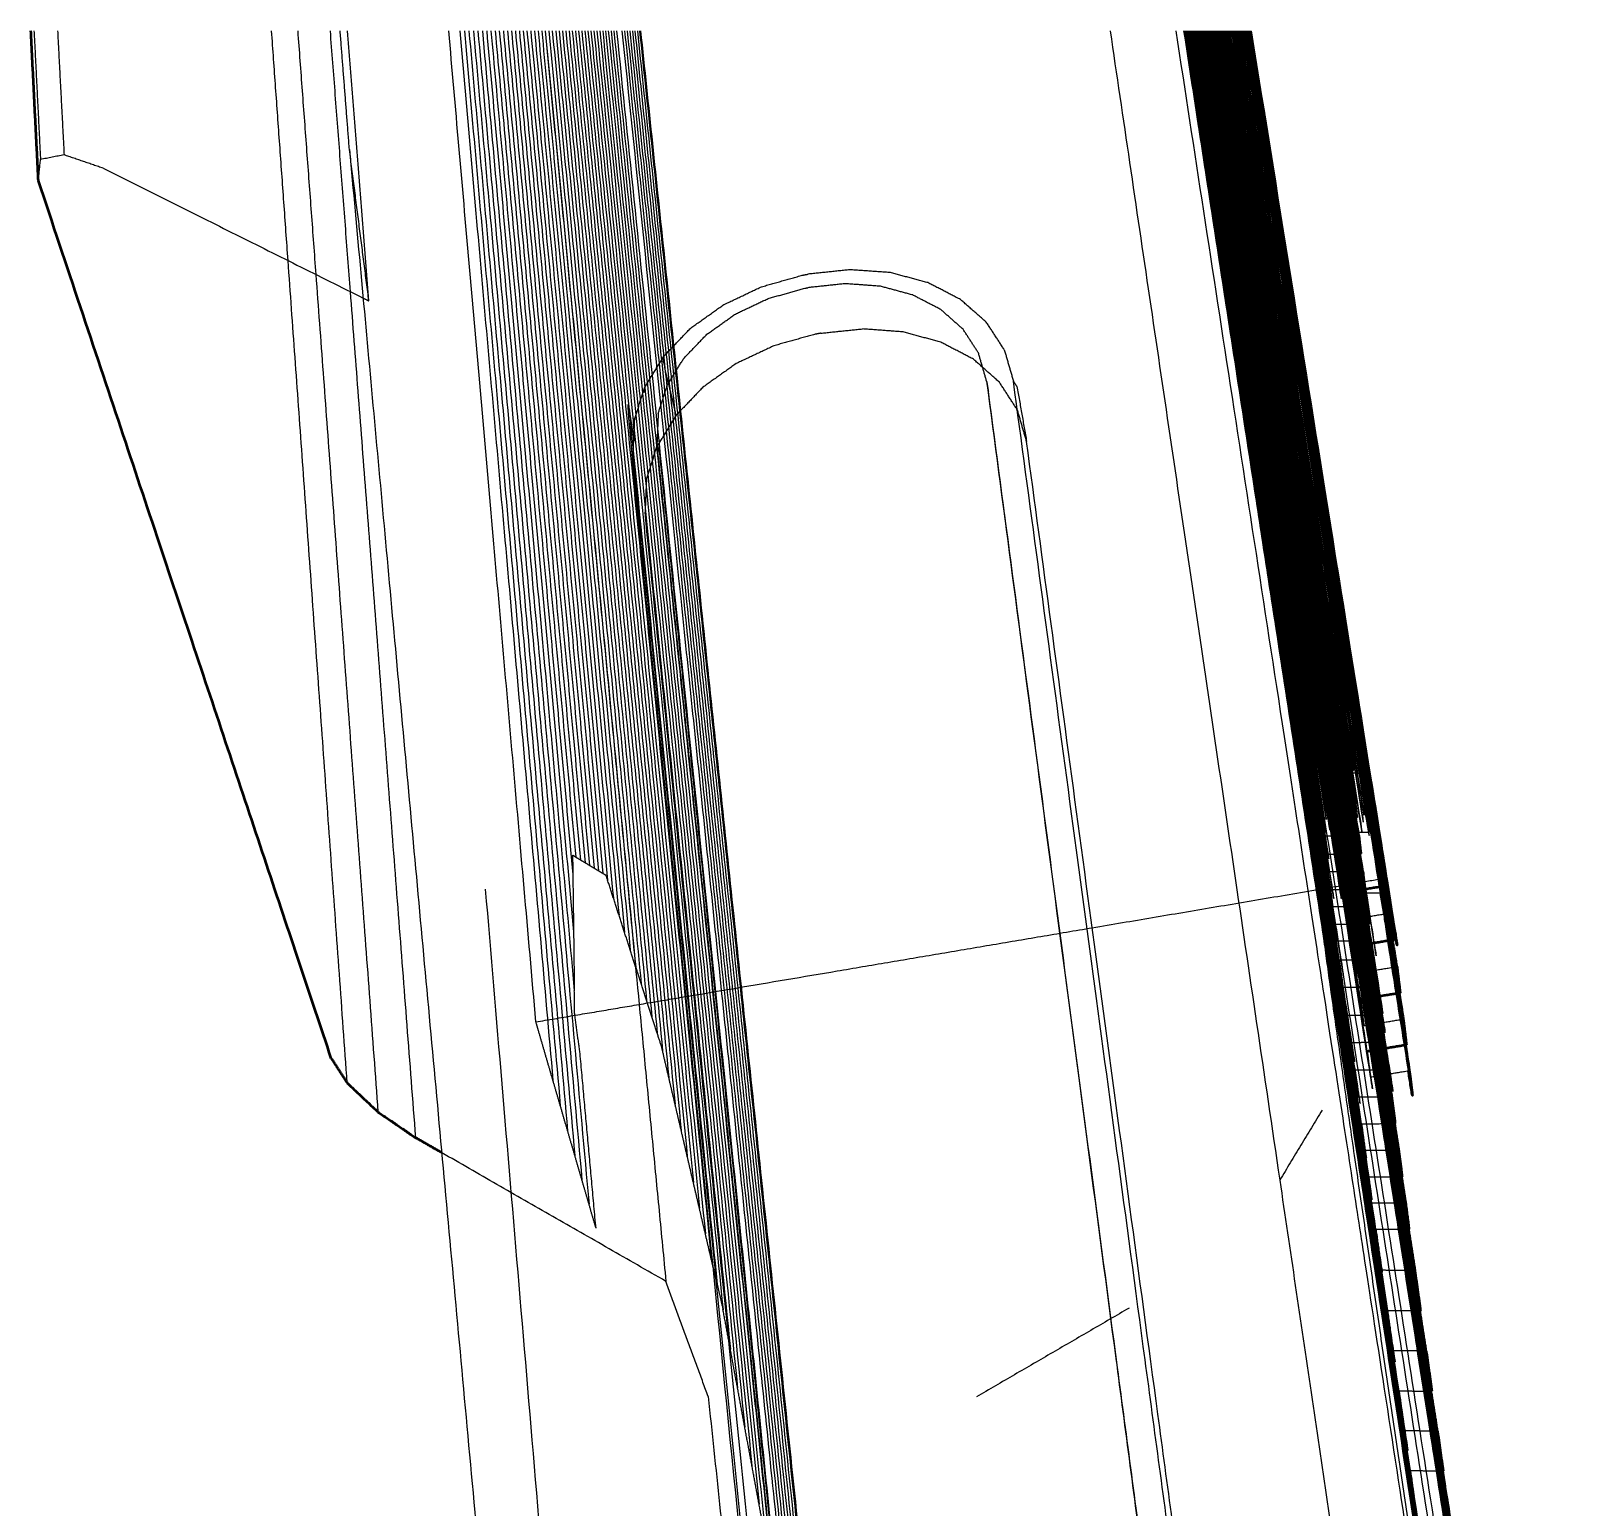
# Model space of a CAD drawing. Header units: centimetres. Extents: x 0 to 39.7, y 0 to 97.2.
# Drawn here: x 34.475 to 37.578, y 94.264 to 97.225 of the extents above; entities that cross this region are included whole.
import ezdxf

# ---------------------------------------------------------------- set-up
doc = ezdxf.new("R2010")
doc.units = ezdxf.units.CM
doc.layers.add('Make2D$Oculto$Curvas', color=7, linetype='Continuous', true_color=0x8c8c8c)
doc.layers.add('Make2D$Visible$Curvas', color=7, linetype='Continuous')
doc.layers.add('Make2D$Visible$CurvasDeSiluetaDeEscena', color=7, linetype='Continuous', lineweight=50)

msp = doc.modelspace()

# ---------------------------------------------------------------- linework, layer by layer
at = {"layer": 'Make2D$Oculto$Curvas', "color": 7, "lineweight": -3}
for points, weights in [([(34.9909, 96.7644), (34.9578, 97.2252)], [57.326719604, 58.5146514254]), ([(35.0102, 97.2252), (35.0465, 96.7367)], [58.6775045977, 57.416157739]), ([(35.0751, 97.2252), (35.1154, 96.7023)], [58.6685739182, 57.3205768681]), ([(35.1531, 96.6835), (35.1104, 97.2252)], [43.5397625508, 44.6005176645]), ([(35.4882, 95.2372), (35.3134, 97.2252)], [38.9752116216, 42.4598365437]), ([(35.3353, 97.2252), (35.5224, 95.1197)], [43.1634758449, 39.4298192079]), ([(35.3446, 97.2252), (35.5372, 95.069)], [43.4719907923, 39.6291446631]), ([(35.3538, 97.2252), (35.5518, 95.0188)], [43.7805049619, 39.8284694995]), ([(35.3629, 97.2252), (35.5663, 94.9692)], [44.0890190713, 40.027794336]), ([(35.3718, 97.2252), (35.5806, 94.92)], [44.3975337242, 40.2271194818]), ([(35.3807, 97.2252), (35.5948, 94.8713)], [44.7060477681, 40.4264443182]), ([(35.3894, 97.2252), (35.5653, 95.2995)], [45.0145624886, 41.4268514195]), ([(35.398, 97.2252), (35.5638, 95.4176)], [45.3230766227, 41.9156267168]), ([(35.4064, 97.2252), (35.5623, 95.5329)], [45.6315912358, 42.4044023233]), ([(35.4148, 97.2252), (35.5681, 95.5677)], [45.9401062644, 42.7531796308]), ([(35.423, 97.2252), (35.5775, 95.562)], [46.2486204319, 43.0300615982]), ([(35.4312, 97.2252), (35.5868, 95.5564)], [46.5571345481, 43.3069435657]), ([(35.4392, 97.2252), (35.5959, 95.5509)], [46.8656485584, 43.5838255331]), ([(35.4471, 97.2252), (35.6049, 95.5454)], [47.1741626735, 43.8607104808]), ([(35.455, 97.2252), (35.6139, 95.54)], [47.4826768966, 44.1375924482]), ([(35.4627, 97.2252), (35.6227, 95.5347)], [47.7911911217, 44.4144773959]), ([(35.4703, 97.2252), (35.6321, 95.5216)], [48.0997060846, 44.6767956683]), ([(35.4778, 97.2252), (35.6436, 95.4862)], [48.4082201953, 44.8969015482]), ([(35.4853, 97.2252), (35.655, 95.4511)], [48.7167343061, 45.1170074281]), ([(35.4926, 97.2252), (35.6662, 95.4163)], [49.0252482975, 45.337113308]), ([(35.4999, 97.2252), (35.6774, 95.3819)], [49.3337625276, 45.5572191879]), ([(35.5067, 97.2252), (35.6954, 95.2723)], [58.0304245522, 53.3452800292]), ([(35.507, 97.2252), (35.6884, 95.3478)], [49.6422766384, 45.777328048]), ([(35.5141, 97.2252), (35.6994, 95.3141)], [49.9507907492, 45.9974339279]), ([(35.5211, 97.2252), (35.7102, 95.2807)], [50.2593058175, 46.2175404264]), ([(35.528, 97.2252), (35.7209, 95.2475)], [50.5678199283, 46.4376463063]), ([(35.5348, 97.2252), (35.7316, 95.2147)], [50.8763340391, 46.6577521862]), ([(35.5415, 97.2252), (35.7424, 95.1792)], [51.1848481491, 46.8719423381]), ([(35.5482, 97.2252), (35.7549, 95.1255)], [51.493362112, 47.0504861311]), ([(35.5547, 97.2252), (35.7674, 95.0723)], [51.8018762145, 47.2290299241]), ([(35.5612, 97.2252), (35.7798, 95.0194)], [52.1103898158, 47.4075730985]), ([(35.5676, 97.2252), (35.792, 94.967)], [52.4189055333, 47.5861181288]), ([(35.574, 97.2252), (35.8042, 94.9149)], [52.72741964, 47.7646619218]), ([(35.5802, 97.2252), (35.8163, 94.8632)], [53.0359337467, 47.9432057148]), ([(35.5864, 97.2252), (35.8283, 94.8119)], [53.3444478533, 48.1217495079]), ([(35.5926, 97.2252), (35.8402, 94.761)], [53.6529617867, 48.3002933009]), ([(35.5986, 97.2252), (35.852, 94.7105)], [53.9614758892, 48.4788370939]), ([(35.6046, 97.2252), (35.8638, 94.6595)], [54.2699893973, 48.6557918133]), ([(35.6105, 97.2252), (35.8784, 94.5808)], [54.578503505, 48.7775595188]), ([(35.6164, 97.2252), (35.8929, 94.5024)], [54.8870191403, 48.8993284616]), ([(35.6222, 97.2252), (35.9073, 94.4245)], [55.1955332357, 49.0210931868]), ([(35.6279, 97.2252), (35.9217, 94.3469)], [55.5040473311, 49.1428608923]), ([(35.6335, 97.2252), (35.9359, 94.2698)], [55.8125614265, 49.2646256175]), ([(35.6391, 97.2252), (35.9502, 94.193)], [56.1210755219, 49.386393323]), ([(35.6447, 97.2252), (35.9643, 94.1166)], [56.4295900643, 49.5081610284]), ([(35.6501, 97.2252), (35.9854, 93.9726)], [56.7381036999, 49.4977412705]), ([(35.6609, 97.2252), (36.0362, 93.6013)], [57.3551323601, 49.3174959824]), ([(35.6662, 97.2252), (36.0855, 93.1854)], [57.6636464388, 48.7980911612]), ([(35.6715, 97.2252), (36.0951, 93.1523)], [57.972161905, 48.997417235]), ([(35.6766, 97.2252), (36.1047, 93.1195)], [58.2806746588, 49.1967408341]), ([(35.6818, 97.2252), (36.1142, 93.0869)], [58.5891901062, 49.3960669079]), ([(35.6869, 97.2252), (36.1236, 93.0546)], [58.8977028785, 49.595390507]), ([(35.6919, 97.2252), (36.1329, 93.0225)], [59.2062183067, 49.7947165808]), ([(36.1422, 92.9907), (35.6969, 97.2252)], [49.9940414172, 59.5147324066]), ([(36.146, 92.9775), (35.6989, 97.2252)], [50.0773146075, 59.6436235031]), ([(36.6406, 97.2252), (36.9809, 94.9197)], [59.8063423326, 54.1879548177]), ([(36.7881, 97.2252), (37.4156, 93.1569)], [57.9293183894, 48.9697350927]), ([(37.4114, 93.1901), (36.7888, 97.2252)], [48.7704090189, 57.6208023359]), ([(36.7896, 97.2252), (37.4071, 93.2235)], [57.3122881978, 48.5710841825]), ([(37.4028, 93.2572), (36.7903, 97.2252)], [48.371759346, 57.0037740598]), ([(36.7911, 97.2252), (37.3984, 93.2912)], [56.695259922, 48.1724345096]), ([(37.394, 93.3254), (36.7919, 97.2252)], [47.9731109104, 56.3867471754]), ([(37.3896, 93.36), (36.7926, 97.2252)], [47.773786074, 56.078233047]), ([(36.7942, 97.2252), (37.3054, 93.9168)], [55.461202835, 48.2780302251]), ([(36.795, 97.2252), (37.2766, 94.1089)], [55.1526891275, 48.3731924138]), ([(37.2432, 94.3373), (36.7966, 97.2252)], [48.2668422878, 54.5356608275]), ([(37.2204, 94.497), (36.7983, 97.2252)], [48.0260099325, 53.9186325409]), ([(36.8, 97.2252), (37.1973, 94.6583)], [53.3016023391, 47.7851763398]), ([(37.174, 94.8212), (36.8017, 97.2252)], [47.5443410042, 52.6845740529]), ([(36.8035, 97.2252), (37.1596, 94.9267)], [52.0675465805, 47.1895935061]), ([(37.1452, 95.033), (36.8053, 97.2252)], [46.8332301125, 51.4505183166]), ([(36.8063, 97.2252), (37.1379, 95.0867)], [51.1420040398, 46.6550469255]), ([(37.1305, 95.1409), (36.8072, 97.2252)], [46.4768631199, 50.8334890951]), ([(37.1156, 95.2504), (36.8091, 97.2251)], [46.1205027065, 50.2163378023]), ([(37.1004, 95.3617), (36.8111, 97.2252)], [45.7641393129, 49.5994325673]), ([(36.8121, 97.2252), (37.0957, 95.3989)], [49.2909184387, 45.549686902]), ([(36.8131, 97.2252), (37.0915, 95.4332)], [48.9824043109, 45.329220416]), ([(36.8151, 97.2252), (37.0829, 95.5028)], [48.3653759431, 44.8882844639]), ([(36.8162, 97.2252), (37.0786, 95.5381)], [48.0568609698, 44.6678173592]), ([(36.8173, 97.2252), (37.0741, 95.5738)], [47.748346842, 44.447347893]), ([(37.0652, 95.6462), (36.8194, 97.2252)], [44.0064119408, 47.1313185864]), ([(37.0561, 95.7201), (36.8217, 97.2252)], [43.5654759887, 46.5142903307]), ([(36.8251, 97.2252), (37.0557, 95.7462)], [45.5887470043, 42.7455910262]), ([(36.8263, 97.2252), (37.056, 95.7524)], [45.2802320148, 42.4673613827]), ([(37.0566, 95.765), (36.8287, 97.2252)], [41.9108943922, 44.6632037682]), ([(36.8338, 97.2252), (37.1018, 95.5103)], [43.429147234, 40.3194990466]), ([(37.1032, 95.5105), (36.8351, 97.2252)], [40.0334622809, 43.120632684]), ([(37.1046, 95.5107), (36.8364, 97.2252)], [39.7474258997, 42.8121185555]), ([(36.8377, 97.2252), (37.106, 95.511)], [42.5036035244, 39.4613886373]), ([(37.1074, 95.5112), (36.8391, 97.2252)], [39.1753522549, 42.1950893948]), ([(36.8405, 97.2251), (37.1088, 95.5115)], [41.8863906678, 38.8893797002]), ([(37.1103, 95.5117), (36.8419, 97.2252)], [38.6032790458, 41.5780606566]), ([(37.1706, 95.128), (36.8421, 97.2252)], [52.9840624646, 57.9814236388]), ([(37.4735, 93.1982), (36.8425, 97.2252)], [48.98174437, 57.8525329781]), ([(36.8433, 97.2252), (37.1118, 95.512)], [41.2695464781, 38.3172426614]), ([(36.8435, 97.2252), (37.4694, 93.2317)], [57.5440169246, 48.782724977]), ([(37.4601, 93.2994), (36.8445, 97.2252)], [48.6466689446, 57.2355027865]), ([(36.8448, 97.2251), (37.1133, 95.5122)], [40.9609334798, 38.0312053928]), ([(36.8456, 97.2252), (37.3111, 94.2571)], [56.9269886485, 50.2231233573]), ([(37.4517, 93.3682), (36.8466, 97.2252)], [48.2492456927, 56.6184745107]), ([(37.4529, 93.3685), (36.8477, 97.2252)], [47.9867848971, 56.3099617659]), ([(36.8488, 97.2252), (37.3987, 93.7222)], [56.0014476375, 48.379793873]), ([(37.3696, 93.9153), (36.8499, 97.2252)], [48.4769788876, 55.6929315677]), ([(36.851, 97.2252), (37.3407, 94.1077)], [55.3844174263, 48.574146617]), ([(37.3185, 94.257), (36.8521, 97.2252)], [48.5898069986, 55.0759037181]), ([(37.2311, 94.8211), (36.8532, 97.2252)], [49.4236782873, 54.7673895614]), ([(37.296, 94.4161), (36.8544, 97.2252)], [48.3506958372, 54.4588754182]), ([(37.2337, 94.821), (36.8555, 97.2252)], [48.8667891553, 54.1503612749]), ([(37.2734, 94.5769), (36.8567, 97.2252)], [48.1116269853, 53.8418471316]), ([(37.262, 94.6578), (36.8579, 97.2252)], [47.9921354752, 53.5333329883]), ([(37.2126, 94.9797), (36.8591, 97.2252)], [48.3428822784, 53.2248169298]), ([(36.8603, 97.2252), (37.2223, 94.9267)], [52.9163043588, 47.9587613361]), ([(36.8615, 97.2252), (37.232, 94.8741)], [52.6077886437, 47.5771203859]), ([(36.8628, 97.2252), (37.1684, 95.2863)], [52.2992753036, 48.1046070213]), ([(37.2011, 95.0869), (36.864, 97.2252)], [47.4296999699, 51.9907611716]), ([(36.8653, 97.2252), (37.211, 95.0331)], [51.6822470397, 47.0443847046]), ([(36.8666, 97.2252), (37.2039, 95.0869)], [51.3737329077, 46.8668183586]), ([(36.8679, 97.2252), (37.1968, 95.1411)], [51.0652186313, 46.6892597269]), ([(37.139, 95.5166), (36.8692, 97.2252)], [47.1348956149, 50.7567036862]), ([(36.8705, 97.2252), (37.1911, 95.1958)], [50.4481895543, 46.2290135407]), ([(36.8732, 97.2252), (37.1766, 95.3064)], [49.8311612904, 45.8726531273]), ([(36.8774, 97.2252), (37.1609, 95.4339)], [48.9056189021, 45.2595480633]), ([(36.8789, 97.2252), (37.157, 95.4686)], [48.5971047742, 45.0390845575]), ([(37.149, 95.539), (36.8818, 97.2252)], [44.5981479867, 47.980075561]), ([(36.8833, 97.2252), (37.1449, 95.5748)], [47.6715614332, 44.3776785205]), ([(37.1408, 95.6109), (36.8848, 97.2252)], [44.1572090543, 47.3630473054]), ([(36.8863, 97.2252), (37.1367, 95.6473)], [47.0545331776, 43.9367425683]), ([(36.8879, 97.2252), (37.1325, 95.6842)], [46.7460190498, 43.7162760823]), ([(36.8895, 97.2252), (37.1283, 95.7214)], [46.437504922, 43.4958066161]), ([(36.8927, 97.2252), (37.1285, 95.7414)], [45.8204766754, 42.9541572577]), ([(36.8943, 97.2252), (37.1293, 95.7475)], [45.5119615955, 42.6759246339]), ([(36.8976, 97.2252), (37.1309, 95.76)], [44.8949324825, 42.1194570248]), ([(37.1325, 95.7727), (36.9011, 97.2252)], [41.5629933239, 44.277904671]), ([(36.9046, 97.2252), (37.1609, 95.618)], [43.6608759291, 40.7177997557]), ([(36.9064, 97.2252), (37.1823, 95.4958)], [43.3523618252, 40.2239849139]), ([(36.9082, 97.2252), (37.1996, 95.4001)], [43.0438472736, 39.7787837229]), ([(36.9101, 97.2252), (37.2268, 95.2424)], [42.735333145, 39.2366071376]), ([(36.912, 97.2252), (37.2204, 95.2949)], [42.4268181135, 39.0378884445]), ([(37.2141, 95.3479), (36.9139, 97.2252)], [38.8391796608, 42.1183039839]), ([(37.2076, 95.4014), (36.9158, 97.2252)], [38.6404794034, 41.8097894266]), ([(37.2011, 95.4555), (36.9178, 97.2252)], [38.4417888852, 41.5012752457]), ([(37.1944, 95.5102), (36.9198, 97.2252)], [38.2431081477, 41.1927610677]), ([(35.1531, 96.6835), (35.114, 96.9873)], [43.5397625508, 42.2318377128]), ([(35.1415, 96.6893), (35.1531, 96.6835)], [43.5629816847, 43.5397625508]), ([(36.0598, 96.6188), (36.1435, 96.6274)], [38.8310614913, 38.7661123116]), ([(36.2251, 96.6214), (36.1435, 96.6274)], [38.6802133861, 38.7661123116]), ([(36.3005, 96.6008), (36.2251, 96.6214)], [38.577671341, 38.6802133861]), ([(35.9658, 96.5936), (35.8898, 96.5577)], [38.8796249233, 38.8941149508]), ([(36.0476, 96.6164), (35.9658, 96.5936)], [38.8388870153, 38.8796249233]), ([(36.0598, 96.6188), (36.0476, 96.6164)], [38.8310614913, 38.8388870153]), ([(36.3661, 96.5667), (36.3005, 96.6008)], [38.4636258338, 38.577671341]), ([(35.744, 96.563), (35.7454, 96.5732)], [38.4758535079, 38.4298379979]), ([(35.7544, 96.5187), (35.744, 96.563)], [38.6245392373, 38.4758535079]), ([(35.8898, 96.5577), (35.8234, 96.5105)], [38.8941149508, 38.8816265375]), ([(36.4183, 96.5205), (36.3661, 96.5667)], [38.3437976339, 38.4636258338]), ([(35.7051, 96.5), (35.707, 96.5109)], [38.4126130235, 38.367450162]), ([(35.7696, 96.4542), (35.7544, 96.5186)], [38.8427869839, 38.6247097316]), ([(35.8234, 96.5105), (35.7696, 96.4542)], [38.8816265375, 38.8427869839]), ([(36.3926, 96.5228), (36.3963, 96.5021)], [37.6961911647, 37.7641503781]), ([(36.3926, 96.5228), (36.8299, 93.2163)], [37.6961911647, 32.9469702347]), ([(36.8333, 93.1995), (36.3963, 96.5021)], [33.0149294481, 37.7641503781]), ([(36.4546, 96.4646), (36.4183, 96.5205)], [38.2241953158, 38.3437976339]), ([(36.4729, 96.4015), (36.4546, 96.4646)], [38.1108155598, 38.2241953158]), ([(35.7696, 96.4542), (35.7311, 96.3916)], [38.8427869839, 38.7795464995]), ([(35.71, 96.3256), (35.7311, 96.3916)], [38.6950696131, 38.7795464995]), ([(36.9171, 93.1125), (36.4729, 96.4015)], [33.3535420872, 38.1108155598]), ([(35.71, 96.3256), (35.7072, 96.2595)], [38.6950696131, 38.5935967334]), ([(36.0374, 92.9974), (35.7072, 96.2595)], [33.8363232609, 38.5935967334]), ([(37.0651, 95.6083), (37.0146, 95.9273), (36.9821, 96.1181), (36.97, 96.169), (36.9779, 96.0857), (37.0035, 95.8864), (37.0427, 95.5935), (37.0808, 95.3167), (37.1292, 94.9771), (37.1837, 94.6032), (37.2401, 94.2238)], [40.5169790777, 41.3066655055, 42.3479714817, 43.5389626416, 44.7630572547, 45.9004312504, 47.1748154478, 48.114136235, 48.763454545, 49.0592115405, 48.9724585348]), ([(37.056, 95.7524), (37.0557, 95.7462)], [42.4673613827, 42.7455910262]), ([(37.056, 95.7524), (37.1301, 95.7537)], [42.4673613827, 42.3976890299]), ([(37.1309, 95.76), (37.0563, 95.7586)], [42.1194570248, 42.1891263973]), ([(37.0566, 95.765), (37.1317, 95.7663)], [41.9108943922, 41.8412250197]), ([(37.1325, 95.7727), (37.0569, 95.7714)], [41.5629933239, 41.6326626964]), ([(37.1277, 95.7354), (37.0551, 95.7341)], [43.2323892628, 43.3020586353]), ([(37.0554, 95.7401), (37.1285, 95.7414)], [43.0238266302, 42.9541572577]), ([(37.1293, 95.7475), (37.0557, 95.7462)], [42.6759246339, 42.7455910262]), ([(37.0561, 95.7201), (37.1283, 95.7214)], [43.5654759887, 43.4958066161]), ([(37.0638, 95.7359), (37.14, 95.7372)], [41.2812812992, 41.2116119267]), ([(37.1293, 95.7475), (37.1285, 95.7414)], [42.6759246339, 42.9541572577]), ([(37.1325, 95.6842), (37.0607, 95.683)], [43.7162760823, 43.7859454549]), ([(37.1325, 95.6842), (37.1367, 95.6473)], [43.7162760823, 43.9367425683]), ([(37.0652, 95.6462), (37.1367, 95.6473)], [44.0064119408, 43.9367425683]), ([(37.0651, 95.6083), (37.4455, 93.1608)], [40.5169790777, 36.7464813436]), ([(37.1408, 95.6109), (37.0697, 95.6098)], [44.1572090543, 44.226881407]), ([(37.0838, 95.6169), (37.1609, 95.618)], [40.7874691283, 40.7177997557]), ([(37.1408, 95.6109), (37.1449, 95.5748)], [44.1572090543, 44.3776785205]), ([(35.5618, 95.5715), (35.5623, 95.5329)], [42.570244594, 42.4044023233]), ([(35.5681, 95.5677), (35.5618, 95.5715)], [42.7531796308, 42.570244594]), ([(35.5775, 95.562), (35.5681, 95.5677)], [43.0300615982, 42.7531796308]), ([(37.0741, 95.5738), (37.1449, 95.5748)], [44.447347893, 44.3776785205]), ([(37.0741, 95.5738), (37.0786, 95.5381)], [44.447347893, 44.6678173592]), ([(35.5868, 95.5564), (35.5775, 95.562)], [43.3069435657, 43.0300615982]), ([(35.5959, 95.5509), (35.5868, 95.5564)], [43.5838255331, 43.3069435657]), ([(35.6049, 95.5454), (35.5959, 95.5509)], [43.8607104808, 43.5838255331]), ([(35.6139, 95.54), (35.6049, 95.5454)], [44.1375924482, 43.8607104808]), ([(35.6227, 95.5347), (35.6139, 95.54)], [44.4144773959, 44.1375924482]), ([(35.6292, 95.5308), (35.6227, 95.5347)], [44.6203314779, 44.4144773959]), ([(37.149, 95.539), (37.0786, 95.5381)], [44.5981479867, 44.6678173592]), ([(35.686, 91.9766), (35.3873, 95.5035)], [36.5658134104, 41.9488862688]), ([(35.5623, 95.5329), (35.5638, 95.4176)], [42.4044023233, 41.9156267168]), ([(35.6321, 95.5216), (35.6292, 95.5308)], [44.6767956683, 44.6203314779]), ([(35.6436, 95.4862), (35.6321, 95.5216)], [44.8969015482, 44.6767956683]), ([(36.6046, 95.4261), (37.0916, 95.5085)], [38.2658778616, 37.9644783604]), ([(37.0829, 95.5028), (37.0925, 95.5029)], [44.8882844639, 44.8787226293]), ([(37.1044, 95.5031), (37.153, 95.5036)], [44.866919325, 44.8186150913]), ([(35.655, 95.4511), (35.6436, 95.4862)], [45.1170074281, 44.8969015482]), ([(37.1823, 95.4958), (37.1056, 95.4949)], [40.2239849139, 40.2923829815]), ([(35.6662, 95.4163), (35.655, 95.4511)], [45.337113308, 45.1170074281]), ([(37.098, 95.4679), (37.0872, 95.4678)], [45.0979864241, 45.1087509498]), ([(37.157, 95.4686), (37.1099, 95.4681)], [45.0390845575, 45.0861157708]), ([(37.157, 95.4686), (37.1609, 95.4339)], [45.0390845575, 45.2595480633]), ([(35.5638, 95.4176), (35.5653, 95.2995)], [41.9156267168, 41.4268514195]), ([(35.6774, 95.3819), (35.6662, 95.4163)], [45.5572191879, 45.337113308]), ([(35.7893, 95.2881), (36.6046, 95.4261)], [38.7813397582, 38.2659283701]), ([(37.0915, 95.4332), (37.1034, 95.4333)], [45.329220416, 45.3172282874]), ([(37.0915, 95.4332), (37.0957, 95.3989)], [45.329220416, 45.549686902]), ([(37.1152, 95.4334), (37.1609, 95.4339)], [45.3053717661, 45.2595480633]), ([(35.6884, 95.3478), (35.6774, 95.3819)], [45.777328048, 45.5572191879]), ([(37.1088, 95.399), (37.0957, 95.3989)], [45.5365272726, 45.549686902]), ([(37.1648, 95.3995), (37.1206, 95.3991)], [45.4800175295, 45.5246038058]), ([(37.2331, 95.1905), (37.1996, 95.4001)], [39.4353334029, 39.7787837229]), ([(35.6994, 95.3141), (35.6884, 95.3478)], [45.9974339279, 45.777328048]), ([(37.1004, 95.3617), (37.1146, 95.3618)], [45.7641393129, 45.7498092673]), ([(37.1265, 95.362), (37.1692, 95.3623)], [45.7377349627, 45.6944699403]), ([(35.4882, 95.2372), (35.7893, 95.2881)], [38.9752116216, 38.7813441979]), ([(35.5658, 95.255), (35.5653, 95.2995)], [41.245618608, 41.4268514195]), ([(35.7102, 95.2807), (35.6994, 95.3141)], [46.2175404264, 45.9974339279]), ([(37.1232, 95.306), (37.108, 95.3059)], [45.926843046, 45.9423224998]), ([(37.1766, 95.3064), (37.1351, 95.3061)], [45.8726531273, 45.9147452333]), ([(37.1684, 95.2863), (37.225, 94.9267)], [48.1046070213, 47.3995362469]), ([(35.5768, 95.1737), (35.5658, 95.255)], [41.2121984101, 41.245618608]), ([(35.6954, 95.2722), (35.7491, 94.7167)], [53.3450170915, 52.1474351505]), ([(35.7209, 95.2475), (35.7102, 95.2807)], [46.4376463063, 46.2175404264]), ([(35.4925, 95.2226), (35.4882, 95.2372)], [39.0311692257, 38.9752116216]), ([(35.7316, 95.2147), (35.7209, 95.2475)], [46.6577521862, 46.4376463063]), ([(37.1156, 95.2504), (37.1319, 95.2505)], [46.1205027065, 46.1038662786]), ([(37.1438, 95.2506), (37.1838, 95.2509)], [46.0916651827, 46.050833334]), ([(35.5075, 95.1709), (35.4925, 95.2226)], [39.2304946808, 39.0311692257]), ([(35.7406, 95.1868), (35.7316, 95.2147)], [46.8465425203, 46.6577521862]), ([(37.1405, 95.1955), (37.1231, 95.1954)], [46.2807961343, 46.2986829132]), ([(37.1911, 95.1958), (37.1525, 95.1956)], [46.2290135407, 46.268531691]), ([(35.5224, 95.1197), (35.5075, 95.1709)], [39.4298192079, 39.2304946808]), ([(35.6088, 94.8231), (35.5768, 95.1737)], [40.625769464, 41.2121984101]), ([(35.7424, 95.1792), (35.7406, 95.1868)], [46.8719423381, 46.8465425203]), ([(35.7549, 95.1255), (35.7424, 95.1792)], [47.0504861311, 46.8719423381]), ([(37.1305, 95.1409), (37.149, 95.141)], [46.4768631199, 46.4578014736]), ([(37.1305, 95.1409), (37.1379, 95.0867)], [46.4768631199, 46.6550469255]), ([(37.1613, 95.141), (37.1983, 95.1412)], [46.4451123186, 46.4071937474]), ([(37.1968, 95.1411), (37.1982, 95.1324)], [46.6892597269, 46.6725644645]), ([(35.5372, 95.069), (35.5224, 95.1197)], [39.6291446631, 39.4298192079]), ([(35.7674, 95.0723), (35.7549, 95.1255)], [47.2290299241, 47.0504861311]), ([(37.1706, 95.128), (37.4678, 93.2315)], [52.9840624646, 49.1531227357]), ([(35.5518, 95.0188), (35.5372, 95.069)], [39.8284694995, 39.6291446631]), ([(35.7798, 95.0194), (35.7674, 95.0723)], [47.4075730985, 47.2290299241]), ([(37.1379, 95.0867), (37.1575, 95.0868)], [46.6550469255, 46.6348004192]), ([(37.2011, 95.0869), (37.2181, 94.9797)], [47.4296999699, 47.221955441]), ([(37.0662, 95.0604), (36.9809, 94.9197)], [53.7297828467, 54.1879548177]), ([(35.5663, 94.9692), (35.5518, 95.0188)], [40.027794336, 39.8284694995]), ([(35.792, 94.967), (35.7798, 95.0194)], [47.5861181288, 47.4075730985]), ([(37.1452, 95.033), (37.1658, 95.033)], [46.8332301125, 46.8118737272]), ([(37.1524, 94.9796), (37.1741, 94.9797)], [47.0114132994, 46.988885781]), ([(37.2126, 94.9797), (37.2505, 94.7392)], [48.3428822784, 47.8725913857]), ([(35.7491, 94.7167), (35.2992, 94.9747)], [52.1474351505, 53.2144114618]), ([(35.5806, 94.92), (35.5663, 94.9692)], [40.2271194818, 40.027794336]), ([(35.8042, 94.9149), (35.792, 94.967)], [47.7646619218, 47.5861181288]), ([(35.5948, 94.8713), (35.5806, 94.92)], [40.4264443182, 40.2271194818]), ([(35.8163, 94.8632), (35.8042, 94.9149)], [47.9432057148, 47.7646619218]), ([(36.9809, 94.9197), (37.2465, 93.1209)], [54.1879548177, 50.4872760556]), ([(37.1596, 94.9267), (37.1824, 94.9267)], [47.1895935061, 47.1658077355]), ([(37.2223, 94.9267), (37.239, 94.821)], [47.9587613361, 47.7530895452]), ([(35.6088, 94.8231), (35.5948, 94.8713)], [40.625769464, 40.4264443182]), ([(35.8283, 94.8119), (35.8163, 94.8632)], [48.1217495079, 47.9432057148]), ([(37.1668, 94.8742), (37.1906, 94.8741)], [47.367776693, 47.3428416494]), ([(37.174, 94.8212), (37.1875, 94.8212)], [47.5443410042, 47.5301672188]), ([(37.1875, 94.8212), (37.1988, 94.8211)], [47.5301352295, 47.5182624253]), ([(37.2311, 94.821), (37.3073, 94.3364)], [49.4236046016, 48.4703271853]), ([(37.2847, 94.4963), (37.2337, 94.821)], [48.2311563926, 48.8667662525]), ([(35.8402, 94.761), (35.8283, 94.8119)], [48.3002933009, 48.1217495079]), ([(35.852, 94.7105), (35.8402, 94.761)], [48.4788370939, 48.3002933009]), ([(37.1857, 94.7395), (37.2116, 94.7394)], [47.6647569291, 47.6374504561]), ([(35.8339, 94.4857), (35.7491, 94.7167)], [53.2869715247, 52.1474351505]), ([(35.852, 94.7105), (35.8634, 94.6617)], [48.4788370939, 48.6523834676]), ([(35.8638, 94.6595), (35.8634, 94.6617)], [48.6557918133, 48.6523834676]), ([(35.8784, 94.5808), (35.8638, 94.6595)], [48.7775595188, 48.6557918133]), ([(36.6784, 94.6629), (36.3722, 94.4849)], [54.6066739109, 54.6135405746]), ([(37.1973, 94.6583), (37.2242, 94.6581)], [47.7851763398, 47.756713657]), ([(35.8929, 94.5024), (35.8784, 94.5808)], [48.8993284616, 48.7775595188]), ([(37.2368, 94.5772), (37.2089, 94.5774)], [47.8759658301, 47.9055922647]), ([(35.8339, 94.4857), (36.2537, 90.5229)], [53.2869715247, 45.9634915248]), ([(35.9073, 94.4245), (35.8929, 94.5024)], [49.0210931868, 48.8993284616]), ([(37.2204, 94.497), (37.2494, 94.4967)], [48.0260099325, 47.995203087]), ([(35.9217, 94.3469), (35.9073, 94.4245)], [49.1428608923, 49.0210931868]), ([(37.2619, 94.4165), (37.2318, 94.4169)], [48.1144266609, 48.1464276002]), ([(35.9359, 94.2698), (35.9217, 94.3469)], [49.2646256175, 49.1428608923]), ([(37.2432, 94.3373), (37.2743, 94.3368)], [48.2668422878, 48.2336357094]), ([(35.9502, 94.193), (35.9359, 94.2698)], [49.386393323, 49.2646256175])]:
    msp.add_rational_spline(points, weights, degree=1, dxfattribs=at)
for points, weights, knots in [([(37.5773, 91.9877), (37.0868, 95.1818), (36.773, 97.2252)], [47.0069163384, 53.1911286048, 58.0792206566], [2.2594533, 2.2594533, 3, 3.2555604, 3.2555604]), ([(36.7934, 97.2252), (37.3343, 93.724), (37.3368, 93.7073), (37.3385, 93.6968), (37.3851, 93.3948), (37.3896, 93.36)], [55.7697169764, 48.1828680365, 48.1746590245, 48.1320464197, 47.5744600002, 47.773786074], [3.750024, 3.750024, 4, 5, 6, 7, 8, 8]), ([(37.2432, 94.3373), (37.2545, 94.258), (36.7958, 97.2252)], [48.2668422878, 48.3872569754, 54.8441749708], [0, 0, 1, 1.216987, 1.216987]), ([(37.2204, 94.497), (37.2318, 94.4169), (36.7974, 97.2252)], [48.0260099325, 48.1464276002, 54.2271466842], [0, 0, 1, 1.204471, 1.204471]), ([(37.1973, 94.6583), (37.2089, 94.5774), (36.7991, 97.2252)], [47.7851763398, 47.9055922647, 53.6101183976], [0, 0, 1, 1.19194, 1.19194]), ([(37.174, 94.8212), (37.1857, 94.7395), (36.8008, 97.2252)], [47.5443410042, 47.6647569291, 52.9930897673], [0, 0, 1, 1.179393, 1.179393]), ([(37.1596, 94.9267), (37.1668, 94.8742), (36.8026, 97.2252)], [47.1895935061, 47.367776693, 52.3760607125], [0, 0, 1, 1.168805, 1.168805]), ([(37.1452, 95.033), (37.1524, 94.9796), (36.8044, 97.2252)], [46.8332301125, 47.0114132994, 51.7590324485], [0, 0, 1, 1.159999, 1.159999]), ([(37.1156, 95.2504), (37.1231, 95.1954), (36.8081, 97.2252)], [46.1205027065, 46.2986829132, 50.5249749631], [0, 0, 1, 1.142395, 1.142395]), ([(37.1004, 95.3617), (37.108, 95.3059), (36.8101, 97.2252)], [45.7641393129, 45.9423224998, 49.9078981005], [0, 0, 1, 1.133594, 1.133594]), ([(37.0829, 95.5028), (37.0872, 95.4678), (36.8141, 97.2252)], [44.8882844639, 45.1087509498, 48.6738901831], [0, 0, 1, 1.120063, 1.120063]), ([(37.0652, 95.6462), (37.0697, 95.6098), (36.8183, 97.2252)], [44.0064119408, 44.226881407, 47.4398327142], [0, 0, 1, 1.108229, 1.108229]), ([(37.0561, 95.7201), (37.0607, 95.683), (36.8205, 97.2252)], [43.5654759887, 43.7859454549, 46.8228044586], [0, 0, 1, 1.10231, 1.10231]), ([(37.0554, 95.7404), (37.0554, 95.7401), (37.0551, 95.7341), (36.8228, 97.2252)], [43.0242424102, 43.0238266302, 43.3020586353, 46.2057762067], [0.999986, 0.999986, 1, 2, 2.097695, 2.097695]), ([(37.0566, 95.765), (37.0563, 95.7586), (36.8275, 97.2252)], [41.9108943922, 42.1891263973, 44.9717178915], [0, 0, 1, 1.093449, 1.093449]), ([(36.8312, 97.2252), (37.0638, 95.7359), (37.0571, 95.7757), (37.0569, 95.7714), (36.8299, 97.2252)], [44.0461759646, 41.2812812992, 41.4488381219, 41.6326626964, 44.3546900799], [0.907458, 0.907458, 1, 2, 3, 3.091359, 3.091359]), ([(37.1016, 95.5102), (37.0838, 95.6169), (36.8325, 97.2252)], [40.3550744072, 40.7874691283, 43.7376613379], [0.1243736, 0.1243736, 1, 1.0980066, 1.0980066]), ([(37.1766, 95.3064), (37.1838, 95.2509), (36.8719, 97.2252)], [45.8726531273, 46.050833334, 50.1396754223], [0, 0, 1, 1.137662, 1.137662]), ([(37.1682, 95.3703), (37.1692, 95.3623), (36.8746, 97.2252)], [45.6691250038, 45.6944699403, 49.5226471584], [0, 0, 1, 1.12887, 1.12887]), ([(36.876, 97.2252), (37.1648, 95.3995), (37.1682, 95.3703)], [49.2141330299, 45.4800175295, 45.6691250038], [4.874347, 4.874347, 5, 6, 6]), ([(37.149, 95.539), (37.153, 95.5036), (36.8803, 97.2252)], [44.5981479867, 44.8186150913, 48.2885905346], [0, 0, 1, 1.116787, 1.116787]), ([(36.891, 97.2252), (37.1277, 95.7354), (37.1272, 95.731), (37.1283, 95.7214)], [46.1289907979, 43.2323892628, 43.4392482961, 43.4958066161], [0.90261, 0.90261, 1, 2, 3, 3]), ([(37.1309, 95.76), (37.1301, 95.7537), (36.8959, 97.2252)], [42.1194570248, 42.3976890299, 45.2034466058], [0, 0, 1, 1.094193, 1.094193]), ([(37.1325, 95.7727), (37.1317, 95.7663), (36.8993, 97.2252)], [41.5629933239, 41.8412250197, 44.5864183592], [0, 0, 1, 1.092103, 1.092103]), ([(37.1609, 95.618), (37.14, 95.7372), (36.9028, 97.2252)], [40.7177997557, 41.2116119267, 43.9693905557], [0, 0, 1, 1.092242, 1.092242]), ([(37.1911, 95.1958), (37.1983, 95.1412), (37.139, 95.5165)], [46.2290135407, 46.4071937474, 47.1347120081], [0, 0, 1, 1.024497, 1.024497]), ([(37.2393, 95.1391), (37.2032, 95.365), (37.1904, 95.4498), (37.1823, 95.4958)], [39.634068882, 40.0055976944, 40.0408844352, 40.2237373757], [2.181193, 2.181193, 3, 4, 4.998648, 4.998648])]:
    msp.add_rational_spline(points, weights, degree=1, knots=knots, dxfattribs=at)
at = {"layer": 'Make2D$Visible$Curvas', "color": 7}
for points, weights in [([(34.4899, 96.9246), (34.4748, 97.2252)], [45.38809708, 46.0017213591]), ([(35.0776, 95.1641), (34.4899, 96.9246)], [53.2844402267, 45.38809708]), ([(37.1966, 95.5105), (37.1157, 95.4969)], [37.9572533599, 38.0068629012]), ([(37.1941, 95.5259), (37.1966, 95.5105)], [37.9815958515, 37.9572533599]), ([(37.2031, 95.4559), (37.1944, 95.5102)], [38.156578815, 38.2431081477]), ([(37.2097, 95.4018), (37.1296, 95.3884)], [38.3559036515, 38.4055131928]), ([(37.2161, 95.3482), (37.2076, 95.4014)], [38.5552284879, 38.6404794034]), ([(37.2225, 95.2952), (37.1433, 95.2821)], [38.7545536337, 38.804163175]), ([(35.0776, 95.1641), (35.1096, 95.1145)], [53.2844402267, 53.4416935154]), ([(37.235, 95.1908), (37.1566, 95.178)], [39.1532039253, 39.2028134666]), ([(37.1982, 95.1324), (37.2054, 95.0869)], [46.6725644645, 46.585377553]), ([(35.1096, 95.1145), (35.1713, 95.0564)], [53.4416935154, 53.4628616557]), ([(37.2054, 95.0869), (37.2124, 95.0331)], [46.585377553, 46.7635607399]), ([(35.1713, 95.0564), (35.2465, 95.0049)], [53.4628616557, 53.3422818752]), ([(37.211, 95.0331), (37.2195, 94.9797)], [47.0443847046, 46.9417409466]), ([(35.2992, 94.9747), (35.2465, 95.0049)], [53.2144114618, 53.3422818752]), ([(37.2195, 94.9797), (37.2264, 94.9267)], [46.9417409466, 47.1199241335]), ([(37.225, 94.9267), (37.2333, 94.8741)], [47.3995362469, 47.2981043403]), ([(37.2333, 94.874), (37.24, 94.8233)], [47.2982034734, 47.4713002859]), ([(37.239, 94.821), (37.2518, 94.7392)], [47.7530895452, 47.5950905368]), ([(37.24, 94.8233), (37.2403, 94.821)], [47.4713002859, 47.4746686514]), ([(37.2518, 94.7392), (37.2633, 94.6578)], [47.5950905368, 47.715503987]), ([(37.2747, 94.5769), (37.262, 94.6578)], [47.8359258723, 47.9921354752]), ([(37.2747, 94.5769), (37.2861, 94.4963)], [47.8359258723, 47.9563405599]), ([(37.2974, 94.4161), (37.2847, 94.4963)], [48.0767552475, 48.2311563926])]:
    msp.add_rational_spline(points, weights, degree=1, dxfattribs=at)
at = {"layer": 'Make2D$Visible$Curvas', "color": 7, "lineweight": -3}
for points, weights in [([(34.481, 97.2252), (34.494, 96.9672)], [45.6605523941, 45.1369157866]), ([(34.5283, 97.2252), (34.5414, 96.9766)], [45.3606205026, 44.8590877016]), ([(35.114, 96.9873), (35.0954, 97.2252)], [42.2318377128, 42.6836777289]), ([(37.1941, 95.5259), (36.9218, 97.2252)], [37.9815958515, 40.8842460749]), ([(34.4899, 96.9246), (34.494, 96.9672)], [45.38809708, 45.1369157866]), ([(34.5414, 96.9766), (34.494, 96.9672)], [44.8590877016, 45.1369157866]), ([(34.62, 96.9496), (34.5414, 96.9766)], [44.6290677083, 44.8590877016]), ([(35.114, 96.9873), (35.5483, 92.2673)], [42.2318377128, 34.8625626677]), ([(34.62, 96.9496), (35.1415, 96.6893)], [44.6290677083, 43.5629816847]), ([(35.1096, 95.1145), (34.9909, 96.7644)], [53.4416935154, 57.326719604]), ([(36.1184, 96.7461), (36.0346, 96.7373)], [38.3540908824, 38.4184647139]), ([(36.1996, 96.7404), (36.1184, 96.7461)], [38.269351997, 38.3540908824]), ([(35.0465, 96.7367), (35.1713, 95.0564)], [57.416157739, 53.4628616557]), ([(35.941, 96.712), (36.0228, 96.7351)], [38.4661814712, 38.4259325332]), ([(36.0228, 96.7351), (36.0346, 96.7373)], [38.4259325332, 38.4184647139]), ([(36.1092, 96.7181), (36.0338, 96.7101)], [38.2578938839, 38.3155879658]), ([(36.1794, 96.713), (36.1092, 96.7181)], [38.1848266354, 38.2578938839]), ([(36.2443, 96.6955), (36.1794, 96.713)], [38.0975848852, 38.1848266354]), ([(36.2748, 96.7202), (36.1996, 96.7404)], [38.1681917813, 38.269351997]), ([(36.34, 96.6865), (36.2748, 96.7202)], [38.0556905781, 38.1681917813]), ([(35.1154, 96.7023), (35.2465, 95.0049)], [57.3205768681, 53.3422818752]), ([(35.8653, 96.6762), (35.941, 96.712)], [38.48047402, 38.4661814712]), ([(35.8886, 96.6573), (35.9541, 96.6883)], [38.3679626613, 38.3556293714]), ([(35.9541, 96.6883), (36.0277, 96.709)], [38.3556293714, 38.3194494177]), ([(36.0277, 96.709), (36.0338, 96.7101)], [38.3194494177, 38.3155879658]), ([(36.3005, 96.6664), (36.2443, 96.6955)], [38.0005802197, 38.0975848852]), ([(36.3921, 96.6409), (36.34, 96.6865)], [37.9374744161, 38.0556905781]), ([(35.799, 96.6292), (35.8653, 96.6762)], [38.4681535857, 38.48047402]), ([(35.8313, 96.6166), (35.8886, 96.6573)], [38.3573342274, 38.3679626613]), ([(36.3453, 96.6269), (36.3005, 96.6664)], [37.8986354167, 38.0005802197]), ([(35.7454, 96.5732), (35.799, 96.6292)], [38.4298379979, 38.4681535857]), ([(36.3763, 96.5791), (36.3453, 96.6269)], [37.7968921544, 37.8986354167]), ([(36.4282, 96.5855), (36.3921, 96.6409)], [37.8194864019, 37.9374744161]), ([(35.7849, 96.5682), (35.8313, 96.6166)], [38.3242971366, 38.3573342274]), ([(35.707, 96.5109), (35.7454, 96.5732)], [38.367450162, 38.4298379979]), ([(35.7518, 96.5144), (35.7849, 96.5682)], [38.2704929399, 38.3242971366]), ([(36.3926, 96.5228), (36.3763, 96.5791)], [37.6961911647, 37.7968921544]), ([(36.4282, 96.5855), (36.4464, 96.5228)], [37.8194864019, 37.7072149969]), ([(36.0567, 92.9145), (36.0303, 93.0011), (36.0109, 93.0846), (35.6808, 96.3671), (35.6837, 96.4336), (35.6858, 96.4454)], [33.7229464369, 33.3560129609, 33.4693897848, 38.2266632574, 38.3281361371, 38.2841096625]), ([(35.6858, 96.4454), (35.707, 96.5109)], [38.2841096625, 38.367450162]), ([(35.7336, 96.4578), (35.7518, 96.5144)], [38.1986326826, 38.2704929399]), ([(36.8922, 93.2116), (36.4464, 96.5228)], [32.9506597563, 37.7072149969]), ([(36.4536, 96.5119), (36.4464, 96.5228)], [37.7438820838, 37.7072149969]), ([(36.4536, 96.5119), (36.4729, 96.4015)], [37.7438820838, 38.1108155598]), ([(35.6858, 96.4454), (35.6829, 96.3795)], [38.2841096625, 38.1837070177]), ([(35.7336, 96.4578), (35.7312, 96.3986)], [38.1986326826, 38.1085074385]), ([(36.0137, 93.0951), (35.6829, 96.3795)], [33.4271517771, 38.1837070177]), ([(35.8444, 95.2975), (35.7312, 96.3986)], [36.3720138242, 38.1085074385]), ([(35.7312, 96.3986), (35.736, 96.3784)], [38.1085074385, 38.1764666519]), ([(35.736, 96.3784), (36.0738, 93.0989)], [38.1764666519, 33.4272457219]), ([(37.0916, 95.5085), (37.1947, 95.526)], [37.9644783604, 37.9012969931]), ([(37.0925, 95.5029), (37.1044, 95.5031)], [44.8787226293, 44.866919325]), ([(37.1042, 95.4949), (37.1016, 95.5102)], [40.2936572667, 40.3550744072]), ([(37.1018, 95.5103), (37.1042, 95.4949)], [40.3194990466, 40.2936572667]), ([(37.1566, 95.178), (37.1046, 95.5107)], [39.2028134666, 39.7474258997]), ([(37.106, 95.511), (37.15, 95.2298)], [39.4613886373, 39.0034880115]), ([(37.1433, 95.2821), (37.1074, 95.5112)], [38.804163175, 39.1753522549]), ([(37.1088, 95.5115), (37.1365, 95.335)], [38.8893797002, 38.6048380292]), ([(37.1118, 95.512), (37.1227, 95.4423)], [38.3172426614, 38.2061883563]), ([(37.1056, 95.4949), (37.1042, 95.4949)], [40.2923829815, 40.2936572667]), ([(37.1098, 95.4681), (37.098, 95.4679)], [45.0861886946, 45.0979864241]), ([(37.1227, 95.4423), (37.2031, 95.4559)], [38.2061883563, 38.156578815]), ([(37.1034, 95.4333), (37.1152, 95.4334)], [45.3172282874, 45.3053717661]), ([(37.1206, 95.3991), (37.1088, 95.399)], [45.5246038058, 45.5365272726]), ([(37.1146, 95.3618), (37.1265, 95.362)], [45.7498092673, 45.7377349627]), ([(37.1365, 95.335), (37.2161, 95.3482)], [38.6048380292, 38.5552284879]), ([(35.7893, 95.2881), (35.7893, 95.2881)], [38.7813441979, 38.7813397582]), ([(36.069, 93.1153), (35.8444, 95.2974)], [33.3592865084, 36.3718652067]), ([(37.1351, 95.3061), (37.1232, 95.306)], [45.9147452333, 45.926843046]), ([(37.1433, 95.282), (37.15, 95.2298)], [38.8044291089, 39.0034880115]), ([(37.1319, 95.2505), (37.1438, 95.2506)], [46.1038662786, 46.0916651827]), ([(37.15, 95.2298), (37.2288, 95.2428)], [39.0034880115, 38.9538784702]), ([(37.2268, 95.2424), (37.235, 95.1908)], [39.2366071376, 39.1532039253]), ([(37.1525, 95.1956), (37.1405, 95.1955)], [46.268531691, 46.2807961343]), ([(37.149, 95.141), (37.1613, 95.141)], [46.4578014736, 46.4451123186]), ([(37.1632, 95.1267), (37.2412, 95.1395)], [39.402138303, 39.3525287617]), ([(37.1575, 95.0868), (37.2054, 95.0869)], [46.6348004192, 46.585377553]), ([(37.2039, 95.0869), (37.2124, 95.0331)], [46.8668183586, 46.7635607399]), ([(37.1658, 95.033), (37.2124, 95.0331)], [46.8118737272, 46.7635607399]), ([(37.1741, 94.9797), (37.2195, 94.9797)], [46.988885781, 46.9417409466]), ([(37.2181, 94.9797), (37.2264, 94.9267)], [47.221955441, 47.1199241335]), ([(37.1824, 94.9267), (37.2264, 94.9267)], [47.1658077355, 47.1199241335]), ([(37.1906, 94.8741), (37.2333, 94.8741)], [47.3428416494, 47.2981043403]), ([(37.232, 94.8741), (37.2399, 94.8233)], [47.5771203859, 47.4790790789]), ([(37.1988, 94.8211), (37.2403, 94.821)], [47.5182624253, 47.4746686514]), ([(37.2116, 94.7394), (37.2518, 94.7392)], [47.6374504561, 47.5950905368]), ([(37.2505, 94.7392), (37.2633, 94.6578)], [47.8725913857, 47.715503987]), ([(37.2242, 94.6581), (37.2633, 94.6578)], [47.756713657, 47.715503987]), ([(37.2747, 94.5769), (37.2368, 94.5772)], [47.8359258723, 47.8759658301]), ([(37.2734, 94.5769), (37.2861, 94.4963)], [48.1116269853, 47.9563405599]), ([(37.2494, 94.4967), (37.2861, 94.4963)], [47.995203087, 47.9563405599]), ([(37.2974, 94.4161), (37.2619, 94.4165)], [48.0767552475, 48.1144266609]), ([(37.2743, 94.3368), (37.3086, 94.3364)], [48.2336357094, 48.1971729153])]:
    msp.add_rational_spline(points, weights, degree=1, dxfattribs=at)
for points, weights, knots in [([(36.8241, 97.2252), (37.5593, 92.5081), (37.5593, 92.508)], [40.8954336972, 33.7381515415, 33.7382907436], [14.1429302, 14.1429302, 15, 15.0000839, 15.0000839]), ([(37.1566, 95.1779), (37.1632, 95.1267), (37.1032, 95.5105)], [39.2030488425, 39.402138303, 40.0334622809], [1.001181, 1.001181, 2, 2.020399, 2.020399]), ([(37.1103, 95.5117), (37.1296, 95.3884), (37.1365, 95.335)], [38.6032790458, 38.4055131928, 38.6048380292], [1.993478, 1.993478, 2, 3, 3]), ([(37.1133, 95.5122), (37.1157, 95.4969), (37.1227, 95.4423)], [38.0312053928, 38.0068629012, 38.2061883563], [1.99919, 1.99919, 2, 3, 3])]:
    msp.add_rational_spline(points, weights, degree=1, knots=knots, dxfattribs=at)
at = {"layer": 'Make2D$Visible$Curvas', "color": 7}
for points, weights, knots in [([(36.9224, 97.2252), (37.1947, 95.526), (37.1966, 95.5105)], [40.7976366795, 37.9012969931, 37.9572533599], [3.867176, 3.867176, 4, 5, 5]), ([(37.2031, 95.4559), (37.2097, 95.4018), (37.2011, 95.4555)], [38.1566118097, 38.3559036515, 38.4417888852], [2.000166, 2.000166, 3, 3.002833, 3.002833]), ([(37.2161, 95.3481), (37.2225, 95.2952), (37.2141, 95.3479)], [38.5554933007, 38.7545536337, 38.8391796608], [2.001329, 2.001329, 3, 3.002766, 3.002766]), ([(37.2204, 95.2949), (37.2288, 95.2428), (37.235, 95.1908)], [39.0378884445, 38.9538784702, 39.1532039253], [1.997266, 1.997266, 2, 3, 3]), ([(37.2331, 95.1905), (37.2412, 95.1395), (37.2473, 95.0886), (37.2393, 95.1391)], [39.4353334029, 39.3525287617, 39.5518539075, 39.634068882], [0.997324, 0.997324, 1, 2, 2.181193, 2.181193]), ([(37.2974, 94.4161), (37.3086, 94.3364), (37.296, 94.4161)], [48.0767552475, 48.1971729153, 48.3506958372], [0, 0, 1, 1.005157, 1.005157]), ([(37.3073, 94.3363), (37.3198, 94.257), (37.324, 94.2273)], [48.4701082629, 48.3175876028, 48.3628839349], [3.994878, 3.994878, 4, 5, 5])]:
    msp.add_rational_spline(points, weights, degree=1, knots=knots, dxfattribs=at)
at = {"layer": 'Make2D$Visible$CurvasDeSiluetaDeEscena', "color": 7}
for points, weights in [([(34.4899, 96.9246), (34.4748, 97.2252)], [45.38809708, 46.0017213591]), ([(35.0776, 95.1641), (34.4899, 96.9246)], [53.2844402267, 45.38809708]), ([(37.1966, 95.5105), (37.1157, 95.4969)], [37.9572533599, 38.0068629012]), ([(37.1941, 95.5259), (37.1966, 95.5105)], [37.9815958515, 37.9572533599]), ([(37.2031, 95.4559), (37.1944, 95.5102)], [38.156578815, 38.2431081477]), ([(37.2097, 95.4018), (37.1296, 95.3884)], [38.3559036515, 38.4055131928]), ([(37.2161, 95.3482), (37.2076, 95.4014)], [38.5552284879, 38.6404794034]), ([(37.2225, 95.2952), (37.1433, 95.2821)], [38.7545536337, 38.804163175]), ([(35.0776, 95.1641), (35.1096, 95.1145)], [53.2844402267, 53.4416935154]), ([(37.235, 95.1908), (37.1566, 95.178)], [39.1532039253, 39.2028134666]), ([(37.1982, 95.1324), (37.2054, 95.0869)], [46.6725644645, 46.585377553]), ([(35.1096, 95.1145), (35.1713, 95.0564)], [53.4416935154, 53.4628616557]), ([(37.2054, 95.0869), (37.2124, 95.0331)], [46.585377553, 46.7635607399]), ([(35.1713, 95.0564), (35.2465, 95.0049)], [53.4628616557, 53.3422818752]), ([(37.211, 95.0331), (37.2195, 94.9797)], [47.0443847046, 46.9417409466]), ([(35.2992, 94.9747), (35.2465, 95.0049)], [53.2144114618, 53.3422818752]), ([(37.2195, 94.9797), (37.2264, 94.9267)], [46.9417409466, 47.1199241335]), ([(37.225, 94.9267), (37.2333, 94.8741)], [47.3995362469, 47.2981043403]), ([(37.2333, 94.874), (37.24, 94.8233)], [47.2982034734, 47.4713002859]), ([(37.239, 94.821), (37.2518, 94.7392)], [47.7530895452, 47.5950905368]), ([(37.24, 94.8233), (37.2403, 94.821)], [47.4713002859, 47.4746686514]), ([(37.2518, 94.7392), (37.2633, 94.6578)], [47.5950905368, 47.715503987]), ([(37.2747, 94.5769), (37.262, 94.6578)], [47.8359258723, 47.9921354752]), ([(37.2747, 94.5769), (37.2861, 94.4963)], [47.8359258723, 47.9563405599]), ([(37.2974, 94.4161), (37.2847, 94.4963)], [48.0767552475, 48.2311563926])]:
    msp.add_rational_spline(points, weights, degree=1, dxfattribs=at)
for points, weights, knots in [([(36.9224, 97.2252), (37.1947, 95.526), (37.1966, 95.5105)], [40.7976366795, 37.9012969931, 37.9572533599], [3.867176, 3.867176, 4, 5, 5]), ([(37.2031, 95.4559), (37.2097, 95.4018), (37.2011, 95.4555)], [38.1566118097, 38.3559036515, 38.4417888852], [2.000166, 2.000166, 3, 3.002833, 3.002833]), ([(37.2161, 95.3481), (37.2225, 95.2952), (37.2141, 95.3479)], [38.5554933007, 38.7545536337, 38.8391796608], [2.001329, 2.001329, 3, 3.002766, 3.002766]), ([(37.2204, 95.2949), (37.2288, 95.2428), (37.235, 95.1908)], [39.0378884445, 38.9538784702, 39.1532039253], [1.997266, 1.997266, 2, 3, 3]), ([(37.2331, 95.1905), (37.2412, 95.1395), (37.2473, 95.0886), (37.2393, 95.1391)], [39.4353334029, 39.3525287617, 39.5518539075, 39.634068882], [0.997324, 0.997324, 1, 2, 2.181193, 2.181193]), ([(37.2974, 94.4161), (37.3086, 94.3364), (37.296, 94.4161)], [48.0767552475, 48.1971729153, 48.3506958372], [0, 0, 1, 1.005157, 1.005157]), ([(37.3073, 94.3363), (37.3198, 94.257), (37.324, 94.2273)], [48.4701082629, 48.3175876028, 48.3628839349], [3.994878, 3.994878, 4, 5, 5])]:
    msp.add_rational_spline(points, weights, degree=1, knots=knots, dxfattribs=at)

doc.saveas('drawing.dxf')
